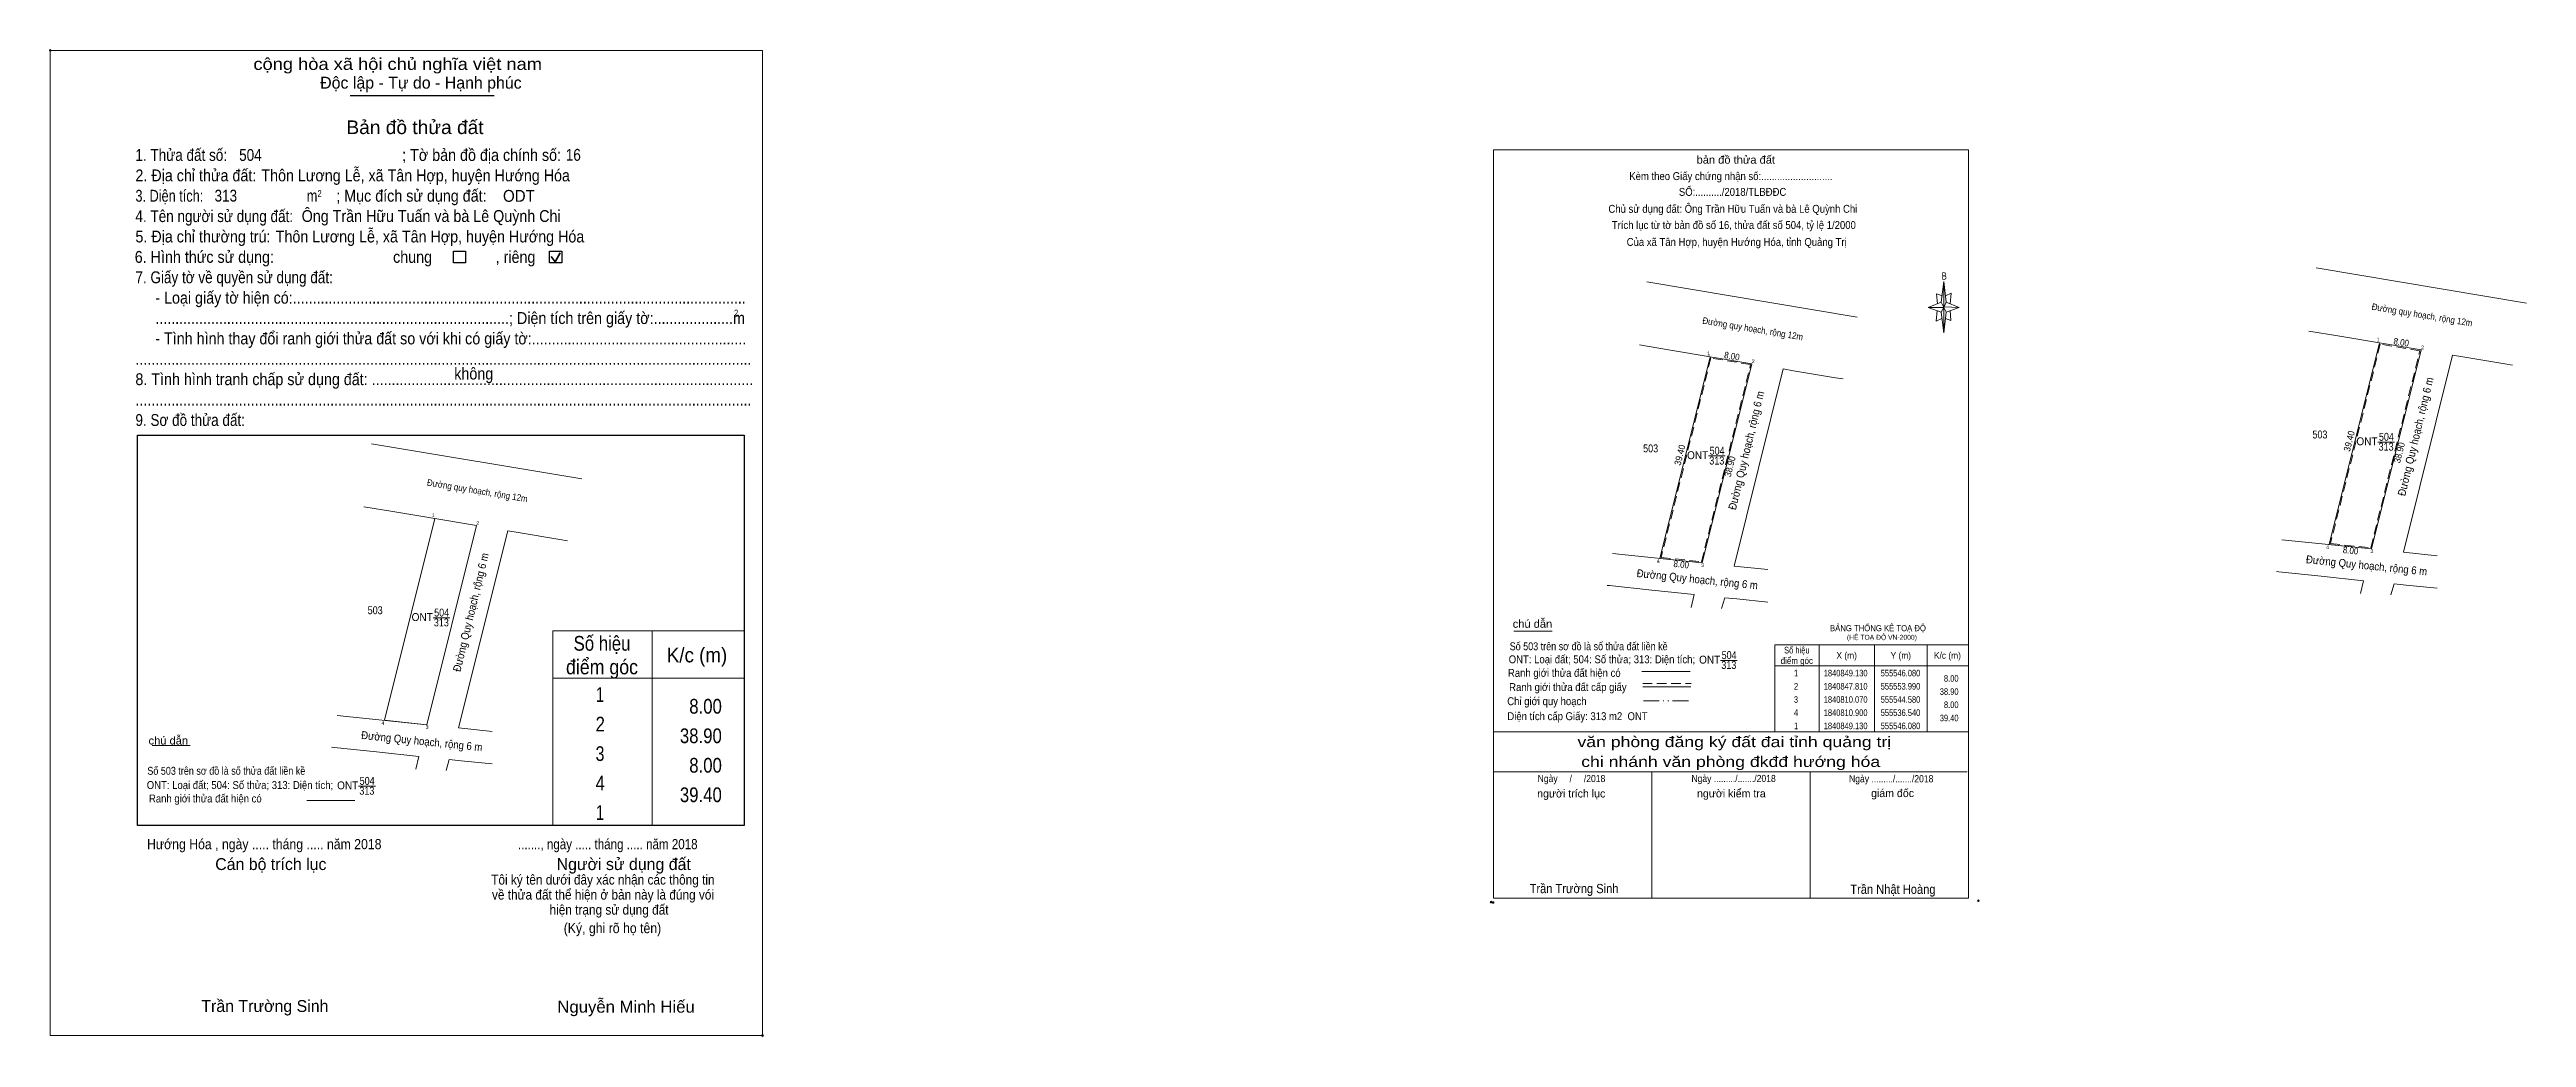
# Model space of a CAD drawing. Header units: metres. Extents: x 555104 to 555574, y 1840717 to 1840905.
import ezdxf
from ezdxf.enums import TextEntityAlignment as Align

# ---------------------------------------------------------------- set-up
doc = ezdxf.new("R2010")
doc.units = ezdxf.units.M
doc.header["$LTSCALE"] = 0.6
doc.header["$PDMODE"] = 32
doc.header["$PDSIZE"] = 0.3
doc.linetypes.add('DASH_DOUBLE_DOT', pattern=[9.2, 5, -1.2, 0.3, -1.2, 0.3, -1.2])
doc.linetypes.add('MEDIUM_DASHED', pattern=[4.5, 3, -1.5])
for name, color, linetype, lineweight in [('1', 7, 'Continuous', 13), ('10', 7, 'Continuous', 13), ('13', 7, 'Continuous', 13), ('17', 7, 'Continuous', 13), ('2', 7, 'Continuous', 13), ('5', 7, 'Continuous', 13), ('6', 7, 'Continuous', 13), ('63', 7, 'Continuous', 13)]:
    doc.layers.add(name, color=color, linetype=linetype, lineweight=lineweight)

msp = doc.modelspace()

# ---------------------------------------------------------------- linework, layer by layer
at = {"layer": '1'}
for points in [[(555546.08, 1840849.13), (555553.99, 1840847.81), (555544.58, 1840810.07), (555536.54, 1840810.9)], [(555419.21, 1840846.5), (555427.12, 1840845.18), (555417.71, 1840807.44), (555409.67, 1840808.27)], [(555177.45, 1840815.83), (555185.36, 1840814.51), (555175.95, 1840776.77), (555167.91, 1840777.6)]]:
    msp.add_lwpolyline(points, close=True, dxfattribs=at)
at = {"layer": '10'}
for p, q in [((555534.08, 1840863.33), (555573.94, 1840856.66)), ((555407.21, 1840860.7), (555447.07, 1840854.03)), ((555165.45, 1840830.03), (555205.31, 1840823.36))]:
    msp.add_line(p, q, dxfattribs=at)
at = {"layer": '13'}
for p, q in [((555545.76, 1840830.33), (555548.93, 1840830.33)), ((555418.89, 1840827.7), (555422.06, 1840827.7)), ((555177.13, 1840797.03), (555180.3, 1840797.03)), ((555421.18, 1840788.96), (555424.35, 1840788.96)), ((555163.03, 1840765.14), (555166.2, 1840765.14))]:
    msp.add_line(p, q, dxfattribs=at)
at = {"layer": '17'}
for p, q in [((555382, 1840794.5), (555389.24, 1840794.5)), ((555123.88, 1840772.82), (555131.12, 1840772.82))]:
    msp.add_line(p, q, dxfattribs=at)
at = {"layer": '2', "lineweight": 25}
for p, q in [((555161.45, 1840896.02), (555188.75, 1840896.02)), ((555121.14, 1840831.63), (555236.08, 1840831.63)), ((555236.08, 1840831.63), (555236.08, 1840757.64))]:
    msp.add_line(p, q, dxfattribs=at)
at = {"layer": '2', "lineweight": 35}
for p, q in [((555199.53, 1840865.5), (555200.3, 1840864.5)), ((555200.3, 1840864.5), (555201.23, 1840866.17))]:
    msp.add_line(p, q, dxfattribs=at)
at = {"layer": '2'}
for p, q in [((555405.8, 1840848.74), (555411.3, 1840847.82)), ((555532.67, 1840851.37), (555538.17, 1840850.45)), ((555423.74, 1840806.82), (555433.05, 1840844.19)), ((555550.61, 1840809.45), (555559.92, 1840846.82)), ((555569.81, 1840845.16), (555571.27, 1840844.92)), ((555442.94, 1840842.53), (555444.4, 1840842.29)), ((555164.04, 1840818.07), (555169.54, 1840817.15)), ((555181.98, 1840776.15), (555191.29, 1840813.52)), ((555201.18, 1840811.86), (555202.64, 1840811.62)), ((555527.56, 1840811.83), (555544.58, 1840810.07)), ((555400.69, 1840809.2), (555417.71, 1840807.44)), ((555423.74, 1840806.82), (555430.12, 1840806.16)), ((555550.61, 1840809.45), (555556.99, 1840808.79)), ((555400.15, 1840803.13), (555399.67, 1840803.18)), ((555408.18, 1840802.28), (555400.15, 1840803.13)), ((555416.21, 1840801.43), (555408.18, 1840802.28)), ((555527.02, 1840805.76), (555526.54, 1840805.81)), ((555535.05, 1840804.91), (555527.02, 1840805.76)), ((555543.08, 1840804.06), (555535.05, 1840804.91)), ((555542.48, 1840801.64), (555543.08, 1840804.06)), ((555548.84, 1840803.47), (555548.22, 1840801.39)), ((555551.12, 1840803.23), (555548.84, 1840803.47)), ((555551.12, 1840803.23), (555557, 1840802.63)), ((555415.61, 1840799.01), (555416.21, 1840801.43)), ((555421.97, 1840800.84), (555421.35, 1840798.76)), ((555424.25, 1840800.6), (555421.97, 1840800.84)), ((555424.25, 1840800.6), (555430.13, 1840800)), ((555158.93, 1840778.53), (555175.95, 1840776.77)), ((555181.98, 1840776.15), (555188.36, 1840775.49)), ((555158.39, 1840772.46), (555157.91, 1840772.51)), ((555166.42, 1840771.61), (555158.39, 1840772.46)), ((555174.45, 1840770.76), (555166.42, 1840771.61)), ((555173.85, 1840768.34), (555174.45, 1840770.76)), ((555180.21, 1840770.17), (555179.59, 1840768.09)), ((555182.49, 1840769.93), (555180.21, 1840770.17)), ((555182.49, 1840769.93), (555188.37, 1840769.33))]:
    msp.add_line(p, q, dxfattribs=at)
for points in [[(555104.59, 1840904.58), (555239.6, 1840904.58), (555239.6, 1840717.85), (555104.59, 1840717.85)], [(555553.99, 1840847.81), (555546.08, 1840849.13), (555536.54, 1840810.9), (555544.58, 1840810.07)], [(555553.99, 1840847.81), (555546.08, 1840849.13), (555536.54, 1840810.9), (555544.58, 1840810.07)], [(555427.12, 1840845.18), (555419.21, 1840846.5), (555409.67, 1840808.27), (555417.71, 1840807.44)], [(555427.12, 1840845.18), (555419.21, 1840846.5), (555409.67, 1840808.27), (555417.71, 1840807.44)], [(555185.36, 1840814.51), (555177.45, 1840815.83), (555167.91, 1840777.6), (555175.95, 1840776.77)], [(555185.36, 1840814.51), (555177.45, 1840815.83), (555167.91, 1840777.6), (555175.95, 1840776.77)]]:
    msp.add_lwpolyline(points, close=True, dxfattribs=at)
at = {"layer": '2', "lineweight": 25}
for points in [[(555180.99, 1840866.49), (555183.31, 1840866.49), (555183.31, 1840864.33), (555180.99, 1840864.33)], [(555199.23, 1840866.49), (555201.55, 1840866.49), (555201.55, 1840864.33), (555199.23, 1840864.33)]]:
    msp.add_lwpolyline(points, close=True, dxfattribs=at)
at = {"layer": '2', "linetype": 'MEDIUM_DASHED'}
for points in [[(555553.74, 1840847.65), (555546.23, 1840848.9), (555536.79, 1840811.08), (555544.43, 1840810.29)], [(555426.87, 1840845.02), (555419.36, 1840846.27), (555409.92, 1840808.45), (555417.56, 1840807.66)]]:
    msp.add_lwpolyline(points, close=True, dxfattribs=at)
at = {"layer": '2'}
for points in [[(555538.17, 1840850.45), (555546.08, 1840849.13), (555553.99, 1840847.81)], [(555411.3, 1840847.82), (555419.21, 1840846.5), (555427.12, 1840845.18)], [(555433.05, 1840844.19), (555435.03, 1840843.86), (555442.94, 1840842.53)], [(555559.92, 1840846.82), (555561.9, 1840846.49), (555569.81, 1840845.16)], [(555169.54, 1840817.15), (555177.45, 1840815.83), (555185.36, 1840814.51)], [(555191.29, 1840813.52), (555193.27, 1840813.19), (555201.18, 1840811.86)]]:
    msp.add_lwpolyline(points, dxfattribs=at)
at = {"layer": '2', "lineweight": 25}
msp.add_lwpolyline([(555236.08, 1840757.64), (555121.14, 1840757.64), (555121.14, 1840831.63)], dxfattribs=at)
at = {"layer": '2'}
for p in [(555104.59, 1840904.58), (555239.59, 1840717.85)]:
    msp.add_point(p, dxfattribs=at)
at = {"layer": '5'}
for p, q in [((555463.02, 1840856.85), (555463.52, 1840860.75)), ((555463.02, 1840854.95), (555460.52, 1840855.85)), ((555463.92, 1840854.95), (555463.52, 1840851.05)), ((555464.82, 1840853.35), (555463.82, 1840853.75)), ((555463.92, 1840856.85), (555466.42, 1840855.85)), ((555464.72, 1840855.25), (555464.82, 1840853.35)), ((555378.15, 1840775.41), (555468.15, 1840775.41)), ((555378.15, 1840767.81), (555467.95, 1840767.81)), ((555378.15, 1840767.81), (555467.95, 1840767.81)), ((555378.15, 1840767.81), (555467.95, 1840767.81)), ((555408.15, 1840743.91), (555408.15, 1840767.81)), ((555438.15, 1840743.91), (555438.15, 1840767.81))]:
    msp.add_line(p, q, dxfattribs=at)
for points in [[(555378.15, 1840885.71), (555468.15, 1840885.71), (555468.15, 1840743.91), (555378.15, 1840743.91)], [(555463.52, 1840860.75), (555463.92, 1840856.85), (555463.52, 1840855.85)], [(555463.52, 1840855.85), (555460.52, 1840855.85), (555463.02, 1840856.85), (555463.92, 1840854.95), (555466.42, 1840855.85), (555463.52, 1840855.95)], [(555463.52, 1840855.85), (555463.52, 1840851.05), (555463.02, 1840854.95)]]:
    msp.add_lwpolyline(points, close=True, dxfattribs=at)
for points in [[(555463.22, 1840858.05), (555462.12, 1840858.45), (555462.32, 1840856.55)], [(555463.82, 1840858.05), (555464.92, 1840858.55), (555464.72, 1840856.55)], [(555463.52, 1840855.85), (555463.02, 1840856.85), (555460.52, 1840855.85)], [(555462.22, 1840855.25), (555462.02, 1840853.25), (555463.12, 1840853.75)], [(555463.52, 1840855.85), (555463.92, 1840854.95), (555466.42, 1840855.85)], [(555468.15, 1840743.91), (555378.15, 1840743.91), (555378.15, 1840767.81)]]:
    msp.add_lwpolyline(points, dxfattribs=at)
for p in [(555377.68, 1840743.14), (555378.08, 1840743.07)]:
    msp.add_point(p, dxfattribs=at)
at = {"layer": '6'}
for p, q in [((555406.29, 1840786.87), (555415.43, 1840786.87)), ((555406.43, 1840783.94), (555415.57, 1840783.94)), ((555153.19, 1840762.41), (555162.33, 1840762.41))]:
    msp.add_line(p, q, dxfattribs=at)
at = {"layer": '6', "linetype": 'MEDIUM_DASHED'}
msp.add_line((555406.43, 1840784.56), (555415.63, 1840784.56), dxfattribs=at)
at = {"layer": '6'}
msp.add_point((555470.05, 1840743.41), dxfattribs=at)
at = {"layer": '63'}
for p, q in [((555218.64, 1840794.53), (555218.64, 1840757.64)), ((555218.64, 1840794.53), (555218.64, 1840757.64)), ((555431.45, 1840787.91), (555468.15, 1840787.91)), ((555439.85, 1840791.91), (555439.85, 1840775.41)), ((555450.35, 1840791.91), (555450.35, 1840775.41)), ((555460.35, 1840791.91), (555460.35, 1840775.41))]:
    msp.add_line(p, q, dxfattribs=at)
at = {"layer": '63', "linetype": 'DASH_DOUBLE_DOT'}
msp.add_line((555406.56, 1840781.31), (555415.76, 1840781.31), dxfattribs=at)
at = {"layer": '63'}
for points in [[(555220.3, 1840757.64), (555199.86, 1840757.64), (555199.86, 1840794.53), (555220.3, 1840794.53)], [(555217.03, 1840794.53), (555236.08, 1840794.53), (555236.08, 1840757.64), (555217.03, 1840757.64)], [(555199.86, 1840785.59), (555218.64, 1840785.59), (555236.08, 1840785.59)]]:
    msp.add_lwpolyline(points, dxfattribs=at)
msp.add_lwpolyline([(555431.45, 1840791.91), (555468.15, 1840791.91), (555468.15, 1840775.41), (555431.45, 1840775.41)], close=True, dxfattribs=at)

# ---------------------------------------------------------------- texts
at = {"layer": '1'}
for s, height, width, p in [('BẢNG THỐNG KÊ TOẠ ĐỘ ', 1.15, 0.95, (555441.93, 1840794.49)), ('(HỆ TOẠ ĐỘ VN-2000)', 0.93, 0.9, (555445.13, 1840792.87))]:
    msp.add_text(s, height=height, dxfattribs=dict(at, width=width)).set_placement(p)
at = {"layer": '13'}
for s, width, p in [('503', 0.85, (555407.925, 1840828.39)), ('503', 0.85, (555534.795, 1840831.02)), ('ONT', 0.95, (555543.71, 1840829.73)), ('313', 0.85, (555547.335, 1840828.71)), ('504', 0.85, (555547.395, 1840830.58)), ('ONT', 0.95, (555416.84, 1840827.1)), ('313', 0.85, (555420.465, 1840826.08)), ('504', 0.85, (555420.525, 1840827.95)), ('503', 0.85, (555166.165, 1840797.71)), ('ONT', 0.95, (555175.08, 1840796.42)), ('313', 0.85, (555178.705, 1840795.4)), ('504', 0.85, (555178.765, 1840797.27)), ('ONT', 0.95, (555419.12, 1840788.35)), ('313', 0.85, (555422.745, 1840787.33)), ('504', 0.85, (555422.805, 1840789.2)), ('ONT', 0.95, (555160.96, 1840764.52)), ('313', 0.85, (555164.585, 1840763.5)), ('504', 0.85, (555164.645, 1840765.37))]:
    msp.add_text(s, height=1.5, dxfattribs=dict(at, width=width)).set_placement(p, align=Align.CENTER)
at = {"layer": '2'}
for s, height, width, p in [('cộng hòa xã hội chủ nghĩa việt nam', 2.253, 1.15, (555143.08, 1840900.87)), ('1. Thửa đất số:', 2.253, 0.85, (555120.72, 1840883.62)), ('; Tờ bản đồ địa chính số:', 2.253, 0.9, (555171.28, 1840883.62)), ('2. Địa chỉ thửa đất:', 2.253, 0.9, (555120.72, 1840879.75)), ('504', 2.25, 0.85, (555140.38, 1840883.62)), ('Thôn Lương Lễ, xã Tân Hợp, huyện Hướng Hóa', 2.25, 0.9, (555144.6, 1840879.75)), ('16', 2.25, 0.85, (555202.3, 1840883.65)), ('3. Diện tích:', 2.253, 0.8, (555120.72, 1840875.89)), ('313', 2.25, 0.85, (555135.72, 1840875.91)), ('m', 2.253, 0.8, (555153.2, 1840875.89)), ('2', 1.288, 0.8, (555155.23, 1840876.79)), ('; Mục đích sử dụng đất:', 2.253, 0.9, (555158.79, 1840875.89)), ('ODT', 2.25, 0.95, (555190.39, 1840875.87)), ('4. Tên người sử dụng đất:', 2.253, 0.85, (555120.72, 1840872.03)), ('Ông Trần Hữu Tuấn và bà Lê Quỳnh Chi', 2.25, 0.9, (555152.24, 1840872.05)), ('5. Địa chỉ thường trú:', 2.253, 0.9, (555120.72, 1840868.17)), ('Thôn Lương Lễ, xã Tân Hợp, huyện Hướng Hóa', 2.25, 0.9, (555147.32, 1840868.17)), ('6. Hình thức sử dụng:', 2.253, 0.9, (555120.59, 1840864.3)), ('7. Giấy tờ về quyền sử dụng đất:', 2.253, 0.85, (555120.72, 1840860.44)), ('chung                , riêng', 2.253, 0.9, (555169.56, 1840864.3)), ('     - Loại giấy tờ hiện có:..................................................................................................................', 2.253, 0.9, (555120.72, 1840856.57)), ('     .........................................................................................; Diện tích trên giấy tờ:....................m', 2.253, 0.9, (555120.72, 1840852.71)), ('2', 1.288, 0.8, (555234.18, 1840854.13)), ('     - Tình hình thay đổi ranh giới thửa đất so với khi có giấy tờ:......................................................', 2.253, 0.9, (555120.72, 1840848.85)), ('...........................................................................................................................................................', 2.253, 0.9, (555120.72, 1840844.99)), ('không', 2.254, 0.9, (555181.15, 1840842.19)), ('8. Tình hình tranh chấp sử dụng đất: ................................................................................................', 2.253, 0.9, (555120.72, 1840841.12)), ('9. Sơ đồ thửa đất:', 2.253, 0.85, (555120.72, 1840833.39)), ('...........................................................................................................................................................', 2.253, 0.9, (555120.72, 1840837.26)), ('Hướng Hóa , ngày ..... tháng ..... năm 2018', 1.932, 0.9, (555122.92, 1840753.17)), ('......., ngày ..... tháng ..... năm 2018', 1.932, 0.85, (555193.22, 1840753.17)), ('(Ký, ghi rõ họ tên)', 1.932, 0.9, (555201.9, 1840737.26)), ('Nguyễn Minh Hiếu', 2.255, 1.05, (555200.7, 1840722.19))]:
    msp.add_text(s, height=height, dxfattribs=dict(at, width=width)).set_placement(p)
for s, height, p in [('Độc lập - Tự do - Hạnh phúc', 2.253, (555155.74, 1840897.32)), ('Cán bộ trích lục', 2.25, (555135.85, 1840749.22)), ('Người sử dụng đất', 2.253, (555200.56, 1840749.22)), ('Trần Trường Sinh', 2.254, (555133.21, 1840722.32))]:
    msp.add_text(s, height=height, dxfattribs=at).set_placement(p)
for s, height, width, p in [('Bản đồ thửa đất', 2.58, 1.05, (555173.715, 1840888.71)), ('Tôi ký tên dưới đây xác nhận các thông tin', 1.862, 0.9, (555209.33, 1840746.47)), ('về thửa đất thể hiện ở bản này là đúng vói', 1.862, 0.9, (555209.35, 1840743.62)), ('hiện trạng sử dụng đất', 1.862, 0.9, (555210.495, 1840740.77))]:
    msp.add_text(s, height=height, dxfattribs=dict(at, width=width)).set_placement(p, align=Align.CENTER)
at = {"layer": '2', "width": 0.9}
for rotation, p in [(76.418, (555426.7842, 1840828.5789)), (76.418, (555553.6542, 1840831.2089)), (76.418, (555185.0242, 1840797.8989)), (354.141, (555416.6934, 1840803.5882)), (354.141, (555543.5634, 1840806.2182)), (354.141, (555174.9334, 1840772.9082))]:
    msp.add_text('Đường Quy hoạch, rộng 6 m', height=1.5, rotation=rotation, dxfattribs=at).set_placement(p, align=Align.CENTER)
at = {"layer": '2'}
msp.add_text('.', height=0.644, dxfattribs=at).set_placement((555239.5786, 1840717.49), align=Align.CENTER)
at = {"layer": '5'}
for s, height, width, p in [('Kèm theo Giấy chứng nhận số:...........................', 1.5, 0.9, (555423.15, 1840879.99)), ('bản đồ thửa đất', 1.5, 1.05, (555424.07, 1840883.1)), ('SỐ:........../2018/TLBĐĐC', 1.5, 0.9, (555423.465, 1840877)), ('Chủ sử dụng đất: Ông Trần Hữu Tuấn và bà Lê Quỳnh Chi', 1.5, 0.9, (555423.515, 1840873.79)), ('Trích lục từ tờ bản đồ số 16, thửa đất số 504, tỷ lệ 1/2000 ', 1.5, 0.9, (555423.95, 1840870.72)), ('Của xã Tân Hợp, huyện Hướng Hóa, tỉnh Quảng Trị', 1.5, 0.9, (555424.24, 1840867.51)), ('B', 1.378, 0.8, (555463.58, 1840861.12)), ('văn phòng đăng ký đất đai tỉnh quảng trị', 2, 1.25, (555423.795, 1840772.52)), ('chi nhánh văn phòng đkđđ hướng hóa', 2, 1.25, (555423.105, 1840768.76)), ('Ngày     /     /2018', 1.35, 0.9, (555392.925, 1840765.89)), ('Ngày ........./......./2018', 1.35, 0.9, (555423.65, 1840765.9)), ('Ngày ........./......./2018', 1.35, 0.9, (555453.53, 1840765.85)), ('Trần Trường Sinh', 1.75, 0.9, (555393.41, 1840744.84)), ('Trần Nhật Hoàng', 1.75, 0.9, (555453.85, 1840744.71))]:
    msp.add_text(s, height=height, dxfattribs=dict(at, width=width)).set_placement(p, align=Align.CENTER)
for s, p in [('người trích lục', (555392.875, 1840762.97)), ('người kiểm tra', (555423.235, 1840762.99)), ('giám đốc', (555453.785, 1840763.05))]:
    msp.add_text(s, height=1.5, dxfattribs=at).set_placement(p, align=Align.CENTER)
at = {"layer": '6'}
for s, width, p in [('chú dẫn', 1.05, (555381.78, 1840795.14)), ('Số 503 trên sơ đồ là số thửa đất liền kề', 0.85, (555381.21, 1840790.88)), ('Ranh giới thửa đất hiện có ', 0.9, (555380.88, 1840785.84)), ('ONT: Loại đất; 504: Số thửa; 313: Diện tích;', 0.9, (555381.03, 1840788.41)), ('Ranh giới thửa đất cấp giấy', 0.9, (555381.11, 1840783.15)), ('Chỉ giới quy hoạch', 0.9, (555380.75, 1840780.47)), ('Diện tích cấp Giấy: 313 m2  ONT', 0.9, (555380.77, 1840777.63)), ('chú dẫn', 1.05, (555123.21, 1840773.01)), ('Số 503 trên sơ đồ là số thửa đất liền kề', 0.85, (555122.98, 1840767.28)), ('ONT: Loại đất; 504: Số thửa; 313: Diện tích;', 0.9, (555122.87, 1840764.58)), ('Ranh giới thửa đất hiện có ', 0.9, (555123.29, 1840762.03))]:
    msp.add_text(s, height=1.5, dxfattribs=dict(at, width=width)).set_placement(p)
at = {"layer": '63'}
for s, rotation, width, p in [('Đường quy hoạch, rộng 12m', 350.526, 0.9, (555427.1871, 1840851.2018)), ('Đường quy hoạch, rộng 12m', 350.526, 0.9, (555554.0571, 1840853.8318)), ('8.00', 350.526, 0.9, (555550.1121, 1840848.651)), ('8.00', 350.526, 0.9, (555423.2421, 1840846.021)), ('39.40', 75.988, 0.95, (555414.0675, 1840827.7337)), ('39.40', 75.988, 0.95, (555540.9375, 1840830.3637)), ('38.90', 75.999, 0.95, (555550.4459, 1840828.1788)), ('38.90', 75.999, 0.95, (555423.5759, 1840825.5488)), ('Đường quy hoạch, rộng 12m', 350.526, 0.9, (555185.4271, 1840820.5218)), ('8.00', 354.106, 0.9, (555413.6708, 1840806.5292)), ('8.00', 354.106, 0.9, (555540.5408, 1840809.1592))]:
    msp.add_text(s, height=1.25, rotation=rotation, dxfattribs=dict(at, width=width)).set_placement(p, align=Align.CENTER)
for s, height, width, p in [(' 1', 0.7, 0.9, (555546.08, 1840849.43)), (' 2', 0.7, 0.9, (555554.51, 1840847.93)), (' 1', 0.7, 0.9, (555419.21, 1840846.8)), (' 2', 0.7, 0.9, (555427.64, 1840845.3)), (' 1', 0.7, 0.9, (555177.45, 1840816.12)), (' 2', 0.7, 0.9, (555185.88, 1840814.62)), (' 4', 0.7, 0.95, (555409.64, 1840807.41)), (' 3', 0.7, 0.95, (555418.05, 1840806.66)), (' 4', 0.7, 0.95, (555536.51, 1840810.04)), (' 3', 0.7, 0.95, (555544.92, 1840809.29)), ('38.90', 1.25, 0.85, (555466.29, 1840782.42)), ('8.00', 1.25, 0.85, (555466.29, 1840784.92)), ('8.00', 2.794, 0.85, (555231.88, 1840778.86)), ('39.40', 1.25, 0.85, (555466.29, 1840777.42)), ('8.00', 1.25, 0.85, (555466.29, 1840779.92)), (' 4', 0.7, 0.95, (555167.88, 1840776.73)), (' 3', 0.7, 0.95, (555176.29, 1840775.98)), ('38.90', 2.794, 0.85, (555231.87, 1840773.27)), ('8.00', 2.794, 0.85, (555231.88, 1840767.68)), ('39.40', 2.794, 0.85, (555231.87, 1840762.09))]:
    msp.add_text(s, height=height, dxfattribs=dict(at, width=width)).set_placement(p, align=Align.RIGHT)
for s, height, width, p in [('Số hiệu', 2.794, 0.85, (555209.165, 1840790.79)), ('điểm góc', 2.794, 0.9, (555209.16, 1840786.32)), ('K/c (m)', 2.794, 0.95, (555227.17, 1840788.58)), ('điểm góc', 1.25, 0.9, (555435.64, 1840788.27)), ('Số hiệu', 1.25, 0.85, (555435.64, 1840790.27)), ('X (m)', 1.25, 0.95, (555445.09, 1840789.27)), ('Y (m)', 1.25, 0.95, (555455.345, 1840789.27)), ('K/c (m)', 1.25, 0.95, (555464.185, 1840789.27)), (' 1', 2.794, 0.75, (555208.38, 1840781.07)), (' 2', 1.25, 0.85, (555435.295, 1840783.42)), (' 1', 1.25, 0.75, (555435.29, 1840785.92)), ('1840849.130', 1.25, 0.85, (555444.89, 1840785.92)), ('1840847.810', 1.25, 0.85, (555444.89, 1840783.42)), ('555546.080', 1.25, 0.85, (555455.29, 1840785.92)), ('555553.990', 1.25, 0.85, (555455.29, 1840783.42)), (' 2', 2.794, 0.85, (555208.385, 1840775.48)), (' 4', 1.25, 0.85, (555435.29, 1840778.42)), (' 3', 1.25, 0.8, (555435.285, 1840780.92)), ('1840810.070', 1.25, 0.85, (555444.89, 1840780.92)), ('1840810.900', 1.25, 0.85, (555444.89, 1840778.42)), ('555544.580', 1.25, 0.85, (555455.29, 1840780.92)), ('555536.540', 1.25, 0.85, (555455.29, 1840778.42)), (' 1', 1.25, 0.75, (555435.29, 1840775.92)), ('1840849.130', 1.25, 0.85, (555444.89, 1840775.92)), ('555546.080', 1.25, 0.85, (555455.29, 1840775.92)), (' 3', 2.794, 0.8, (555208.37, 1840769.89)), (' 4', 2.794, 0.85, (555208.375, 1840764.3)), (' 1', 2.794, 0.75, (555208.38, 1840758.71))]:
    msp.add_text(s, height=height, dxfattribs=dict(at, width=width)).set_placement(p, align=Align.CENTER)

doc.saveas('drawing.dxf')
